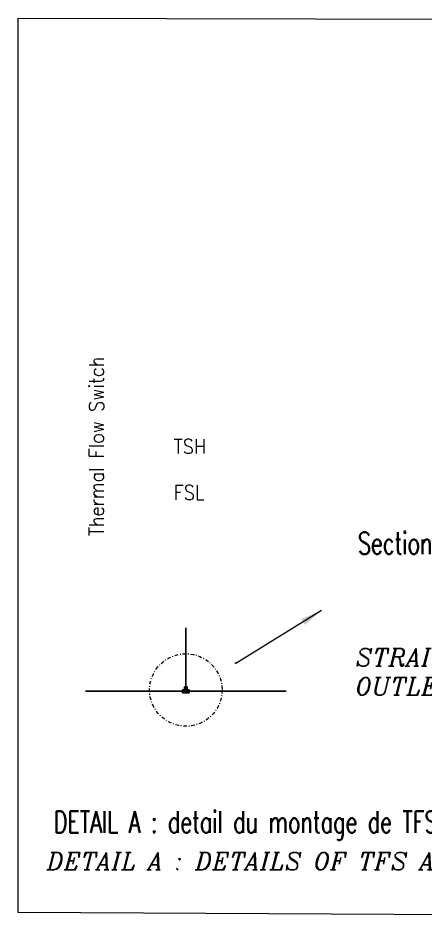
# Model space of a CAD drawing. Extents: x 206 to 1054, y -63 to 629.
# Drawn here: x 793 to 849.2, y 485.8 to 610.1 of the extents above; entities that cross this region are included whole.
import ezdxf

# ---------------------------------------------------------------- set-up
doc = ezdxf.new("R2010")
doc.units = 0
doc.header["$MEASUREMENT"] = 0
doc.linetypes.add('CACHEX2', pattern=[19.05, 12.7, -6.35])
doc.linetypes.add('DASHDOT', pattern=[1, 0.5, -0.25, 0, -0.25])
doc.layers.add('BATTERY LIMIT', color=3, linetype='DASHDOT', lineweight=9)
doc.layers.add('DESSIN', color=3, linetype='CONTINUOUS', lineweight=0)
doc.layers.add('TEXTE-ANG', color=2, linetype='CONTINUOUS')
doc.layers.add('WATER', color=3, linetype='CONTINUOUS')
doc.styles.add('ITALIC', font='italic.shx', dxfattribs={"height": 1.8})
doc.styles.add('ROMANS', font='romans.shx', dxfattribs={"width": 0.7})
doc.styles.add('S1', font='SIMPLEX.shx', dxfattribs={"width": 0.9})
doc.dimstyles.get("Standard").update_dxf_attribs({"dimtxt": 1.5, "dimasz": 3, "dimexe": 0.18, "dimexo": 1, "dimgap": 0.09, "dimtad": 0, "dimtih": 1, "dimtoh": 1, "dimdec": 4, "dimzin": 0, "dimdsep": 46, "dimtxsty": 'S1', "dimcen": 0.09, "dimclrd": 1, "dimclre": 1, "dimclrt": 256, "dimadec": 0, "dimazin": 0, "dimtfac": 1, "dimtdec": 4, "dimtofl": 0, "dimtmove": 2, "dimatfit": 3, "dimfxl": 1, "dimtolj": 1, "dimtzin": 0, "dimlwd": -1, "dimlwe": -1, "dimarcsym": 0})

msp = doc.modelspace()

# ---------------------------------------------------------------- hatches: boundary and pattern name
at = {"layer": 'WATER'}
h = msp.add_hatch(color=256, dxfattribs=at)
h.paths.add_polyline_path([(816.57782, 517.00837), (815.63816, 517.00837), (815.63816, 517.38266), (816.57782, 517.38266)])
h.paths.add_polyline_path([(816.30762, 517.38266), (816.10762, 517.38266), (816.10762, 517.83506), (816.30762, 517.83506)])
h.paths.add_polyline_path([(816.10762, 517.38266), (815.90762, 517.38266), (815.90762, 517.83506), (816.10762, 517.83506)])

# ---------------------------------------------------------------- linework, layer by layer
at = {"layer": 'BATTERY LIMIT'}
msp.add_circle((816.10799, 517.38266), 5, dxfattribs=at)
at = {"layer": 'DESSIN'}
msp.add_lwpolyline([(792.97205, 610.09086), (956.96148, 609.68509), (956.96148, 485.78612), (793.00531, 486.69611)], close=True, dxfattribs=at)
at = {"layer": 'WATER'}
for p, q in [((816.10762, 525.9592), (816.10762, 519.16975)), ((816.10762, 517.19552), (816.10762, 519.16975)), ((802.26983, 517.19552), (829.9454, 517.19552)), ((815.63816, 517.38266), (816.57782, 517.38266)), ((815.63816, 517.38266), (815.63816, 517.00837)), ((816.57782, 517.38266), (816.57782, 517.00837)), ((815.63816, 517.00837), (816.57782, 517.00837))]:
    msp.add_line(p, q, dxfattribs=at)
at = {"layer": 'WATER', "color": 40, "linetype": 'CACHEX2'}
for p, q in [((815.90762, 517.83506), (815.90762, 517.38266)), ((815.90762, 517.83506), (816.30762, 517.83506)), ((816.30762, 517.83506), (816.30762, 517.38266))]:
    msp.add_line(p, q, dxfattribs=at)

# ---------------------------------------------------------------- texts
at = {"layer": 'TEXTE-ANG', "style": 'S1', "width": 0.9}
msp.add_text('Thermal Flow Switch', height=2, rotation=90, dxfattribs=at).set_placement((804.78789, 538.63017))
for s, p in [('TSH', (814.43388, 549.98585)), ('FSL', (814.43389, 543.63308))]:
    msp.add_text(s, height=2, dxfattribs=at).set_placement(p)
at = {"layer": 'TEXTE-ANG', "attachment_point": 1}
for s, insert, char_height, width, style in [('\\A1;\\pxt25;Section droite  avec bossage  1/2" , adapteur m18x1,5 - g 1/2', (839.83238, 539.13601), 3, 90.5363778, 'ROMANS'), ('DETAIL A : detail du montage de TFS sur le circuit retour ;', (797.89274, 500.67474), 3, 148.4755234, 'ROMANS'), ('DETAIL A : DETAILS OF TFS ASSEMBLY ON CWR  ; ', (796.94388, 494.96002), 2.4, 130.3804995, 'ITALIC')]:
    msp.add_mtext(s, dxfattribs=dict(at, insert=insert, char_height=char_height, width=width, style=style))
at = {"layer": 'TEXTE-ANG', "color": 2, "insert": (839.52603, 523.08492), "char_height": 2.4, "width": 97.4044444, "attachment_point": 1, "style": 'ITALIC'}
msp.add_mtext('\\A1;STRAIGHT PIPE SECTION WITH THREADED OUTLET G 1/2"  ADAPTER M18X1,5 - G 1/2', dxfattribs=at)

# ---------------------------------------------------------------- leaders
at = {"layer": 'DESSIN'}
msp.add_leader([(834.82397, 528.34938), (823.00419, 521.05596), (822.84496, 521.13554)], dimstyle='Standard', override={"dimgap": 0.09, "dimtad": 0}, dxfattribs=at)

doc.saveas('drawing.dxf')
